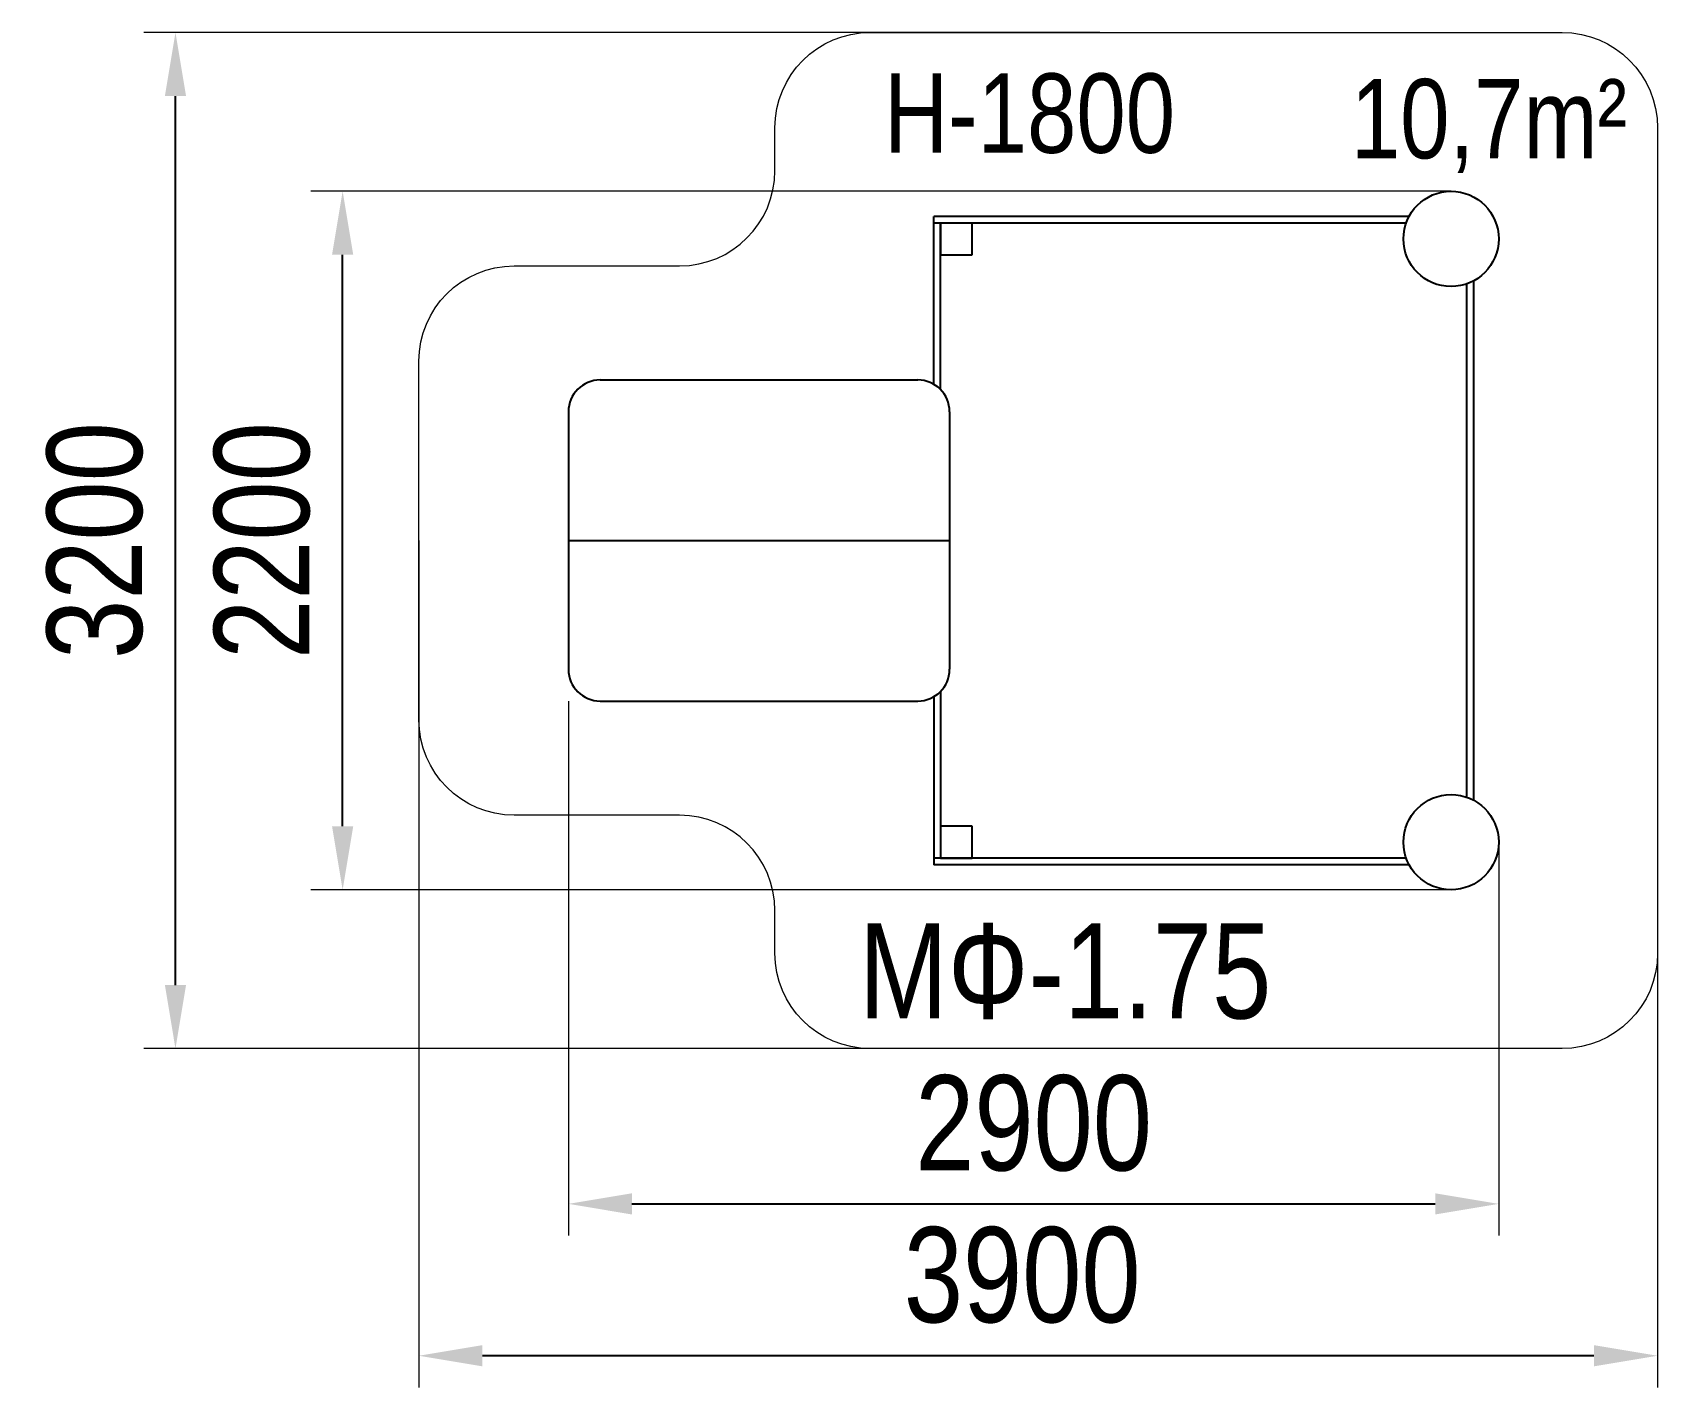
# Model space of a CAD drawing. Header units: millimetres. Extents: x -2925 to 2192, y -2566 to 1701.
import ezdxf

# ---------------------------------------------------------------- set-up
doc = ezdxf.new("R2010")
doc.units = ezdxf.units.MM
for name, color, linetype in [('DIKOM_АРТИКУЛ', 7, 'Continuous'), ('DIKOM_ЗОНА', 90, 'Continuous'), ('DIKOM_ОБЪЕКТ', 7, 'Continuous'), ('DIKOM_РАЗМЕР_ЗОНА', 7, 'Continuous'), ('DIKOM_РАЗМЕР_ОБЪЕКТА', 7, 'Continuous')]:
    doc.layers.add(name, color=color, linetype=linetype)
doc.styles.add('style1', font='arialbd.ttf', dxfattribs={"width": 0.8})
doc.dimstyles.new('1-50', dxfattribs={"dimtxt": 300, "dimasz": 200, "dimexe": 100, "dimexo": 0, "dimgap": 100, "dimtad": 1, "dimtxsty": 'style1', "dimcen": 200, "dimclrd": 7, "dimclre": 7, "dimclrt": 7, "dimadec": 1, "dimazin": 2, "dimtfac": 1, "dimtmove": 0, "dimatfit": 2, "dimfxl": 0, "dimlwd": 25, "dimlwe": 18, "dimarcsym": 0})

# ---------------------------------------------------------------- blocks, each defined once
blk = doc.blocks.new('*D0')
at = {"layer": 'Defpoints', "color": 0, "transparency": 16777216}
for p in [(-1948.3, 1201.2), (1541.8, 1201.2), (1541.8, -998.8)]:
    blk.add_point(p, dxfattribs=at)
at = {"layer": 'DIKOM_РАЗМЕР_ОБЪЕКТА', "color": 7, "lineweight": 18, "transparency": 16777216}
for p, q in [((1541.8, 1201.2), (-2048.3, 1201.2)), ((1541.8, -998.8), (-2048.3, -998.8))]:
    blk.add_line(p, q, dxfattribs=at)
at = {"layer": 'DIKOM_РАЗМЕР_ОБЪЕКТА', "color": 7, "lineweight": 25, "transparency": 16777216}
blk.add_line((-1948.3, -798.8), (-1948.3, 1001.2), dxfattribs=at)
at = {"layer": 'DIKOM_РАЗМЕР_ОБЪЕКТА', "color": 7, "transparency": 16777216}
for points in [[(-1981.6, 1001.2), (-1915, 1001.2), (-1948.3, 1201.2)], [(-1981.6, -798.8), (-1915, -798.8), (-1948.3, -998.8)]]:
    blk.add_solid(points, dxfattribs=at)
at = {"layer": 'DIKOM_РАЗМЕР_ОБЪЕКТА', "color": 7, "transparency": 16777216, "insert": (-2201.5, 101.2), "char_height": 300, "attachment_point": 5, "rotation": 90, "style": 'style1'}
blk.add_mtext('{\\fArial|b0|i0|c204|p34;2200}', dxfattribs=at)
blk = doc.blocks.new('*D1')
at = {"layer": 'Defpoints', "color": 0, "transparency": 16777216}
for p in [(-1237.2, -404.3), (1691.8, -848.8), (1691.8, -1987.9)]:
    blk.add_point(p, dxfattribs=at)
at = {"layer": 'DIKOM_РАЗМЕР_ОБЪЕКТА', "color": 7, "lineweight": 18, "transparency": 16777216}
for p, q in [((-1237.2, -404.3), (-1237.2, -2087.9)), ((1691.8, -848.8), (1691.8, -2087.9))]:
    blk.add_line(p, q, dxfattribs=at)
at = {"layer": 'DIKOM_РАЗМЕР_ОБЪЕКТА', "color": 7, "lineweight": 25, "transparency": 16777216}
blk.add_line((-1037.2, -1987.9), (1491.8, -1987.9), dxfattribs=at)
at = {"layer": 'DIKOM_РАЗМЕР_ОБЪЕКТА', "color": 7, "transparency": 16777216}
for points in [[(-1037.2, -1954.6), (-1037.2, -2021.3), (-1237.2, -1987.9)], [(1491.8, -1954.6), (1491.8, -2021.3), (1691.8, -1987.9)]]:
    blk.add_solid(points, dxfattribs=at)
at = {"layer": 'DIKOM_РАЗМЕР_ОБЪЕКТА', "color": 7, "transparency": 16777216, "insert": (227.3, -1734.8), "char_height": 300, "attachment_point": 5, "style": 'style1'}
blk.add_mtext('{\\fArial|b0|i0|c204|p34;2900}', dxfattribs=at)
blk = doc.blocks.new('*D2')
at = {"layer": 'Defpoints', "color": 0, "transparency": 16777216}
for p in [(-1708.2, 101.2), (2191.8, 101.2), (-1708.2, -2466.2)]:
    blk.add_point(p, dxfattribs=at)
at = {"layer": 'DIKOM_РАЗМЕР_ЗОНА', "color": 7, "lineweight": 18, "transparency": 16777216}
for p, q in [((-1708.2, 101.2), (-1708.2, -2566.2)), ((2191.8, 101.2), (2191.8, -2566.2))]:
    blk.add_line(p, q, dxfattribs=at)
at = {"layer": 'DIKOM_РАЗМЕР_ЗОНА', "color": 7, "lineweight": 25, "transparency": 16777216}
blk.add_line((1991.8, -2466.2), (-1508.2, -2466.2), dxfattribs=at)
at = {"layer": 'DIKOM_РАЗМЕР_ЗОНА', "color": 7, "transparency": 16777216}
for points in [[(-1508.2, -2432.9), (-1508.2, -2499.6), (-1708.2, -2466.2)], [(1991.8, -2432.9), (1991.8, -2499.6), (2191.8, -2466.2)]]:
    blk.add_solid(points, dxfattribs=at)
at = {"layer": 'DIKOM_РАЗМЕР_ЗОНА', "color": 7, "transparency": 16777216, "insert": (191.5, -2213), "char_height": 300, "attachment_point": 5, "style": 'style1'}
blk.add_mtext('{\\fArial|b0|i0|c204|p34;3900}', dxfattribs=at)
blk = doc.blocks.new('*D3')
at = {"layer": 'Defpoints', "color": 0, "transparency": 16777216}
for p in [(-2474.7, 1701.2), (436.1, 1701.2), (436.1, -1498.8)]:
    blk.add_point(p, dxfattribs=at)
at = {"layer": 'DIKOM_РАЗМЕР_ЗОНА', "color": 7, "lineweight": 18, "transparency": 16777216}
for p, q in [((436.1, 1701.2), (-2574.7, 1701.2)), ((436.1, -1498.8), (-2574.7, -1498.8))]:
    blk.add_line(p, q, dxfattribs=at)
at = {"layer": 'DIKOM_РАЗМЕР_ЗОНА', "color": 7, "lineweight": 25, "transparency": 16777216}
blk.add_line((-2474.7, -1298.8), (-2474.7, 1501.2), dxfattribs=at)
at = {"layer": 'DIKOM_РАЗМЕР_ЗОНА', "color": 7, "transparency": 16777216}
for points in [[(-2508, 1501.2), (-2441.3, 1501.2), (-2474.7, 1701.2)], [(-2508, -1298.8), (-2441.3, -1298.8), (-2474.7, -1498.8)]]:
    blk.add_solid(points, dxfattribs=at)
at = {"layer": 'DIKOM_РАЗМЕР_ЗОНА', "color": 7, "transparency": 16777216, "insert": (-2728, 101.2), "char_height": 300, "attachment_point": 5, "rotation": 90, "style": 'style1'}
blk.add_mtext('{\\fArial|b0|i0|c204|p34;3200}', dxfattribs=at)

msp = doc.modelspace()

# ---------------------------------------------------------------- linework, layer by layer
at = {"layer": 'DIKOM_ЗОНА', "color": 3, "lineweight": 15}
msp.add_lwpolyline([(2191.774, 1401.24), (2191.774, -1198.76, -0.41421356), (1891.774, -1498.76), (-287.226, -1498.76, -0.41421356), (-587.226, -1198.76), (-587.226, -1063.76, 0.41421356), (-887.226, -763.76), (-1408.226, -763.76, -0.41421356), (-1708.226, -463.76), (-1708.226, 666.24, -0.41421356), (-1408.226, 966.24), (-887.226, 966.24, 0.41421356), (-587.226, 1266.24), (-587.226, 1401.24, -0.41421356), (-287.226, 1701.24), (1891.774, 1701.24, -0.41421356)], format="xyb", close=True, dxfattribs=at)
at = {"layer": 'DIKOM_ОБЪЕКТ', "color": 7, "linetype": 'Continuous'}
for p, q in [((1409.641, 1122.24), (-87.226, 1122.24)), ((-87.226, 1101.24), (-87.226, 1122.24)), ((1400.866, 1101.24), (-87.226, 1101.24)), ((-87.226, 593.424), (-87.226, 1101.24)), ((-66.226, 577.242), (-66.226, 1101.24)), ((33.774, 1101.24), (-66.226, 1101.24)), ((-66.226, 1101.24), (-66.226, 1001.24)), ((33.774, 1001.24), (33.774, 1101.24)), ((-66.226, 1001.24), (33.774, 1001.24)), ((1591.774, -707.339), (1591.774, 910.765)), ((1612.774, 919.108), (1612.774, -716.627)), ((-1137.226, 606.821), (-137.226, 606.821)), ((-1237.226, 506.821), (-1237.226, -304.341)), ((-37.226, 506.821), (-37.226, -304.341)), ((-1237.226, 101.24), (-37.226, 101.24)), ((-1137.226, -404.341), (-137.226, -404.341)), ((-87.226, -390.944), (-87.226, -898.76)), ((-66.226, -374.761), (-66.226, -898.76)), ((33.774, -798.76), (-66.226, -798.76)), ((-66.226, -798.76), (-66.226, -898.76)), ((33.774, -898.76), (33.774, -798.76)), ((1401.242, -898.76), (-87.226, -898.76)), ((-87.226, -898.76), (-87.226, -919.76)), ((1409.641, -919.76), (-87.226, -919.76)), ((-66.226, -898.76), (33.774, -898.76))]:
    msp.add_line(p, q, dxfattribs=at)
for centre in [(1541.774, 1051.24), (1541.774, -848.76)]:
    msp.add_circle(centre, 150, dxfattribs=at)
for centre, start, end in [((-1137.226, 506.821), 90, 180), ((-137.226, 506.821), 0, 90), ((-1137.226, -304.341), 180, 270), ((-137.226, -304.341), 270, 0)]:
    msp.add_arc(centre, 100, start, end, dxfattribs=at)

# ---------------------------------------------------------------- texts
at = {"layer": 'DIKOM_АРТИКУЛ', "insert": (-322.372, -1104.043), "char_height": 300, "attachment_point": 1, "style": 'style1'}
msp.add_mtext_dynamic_manual_height_columns('{\\fArial|b0|i0|c204|p34;МФ-1.75}', width=1095.45952, gutter_width=20, heights=[0], dxfattribs=at)
at = {"layer": 'DIKOM_РАЗМЕР_ОБЪЕКТА', "insert": (-243.568, 1572.258), "char_height": 250, "width": 1481.46375, "attachment_point": 1, "style": 'style1'}
msp.add_mtext('{\\fArial|b0|i0|c204|p34;H-1800}', dxfattribs=at)
at = {"layer": 'DIKOM_РАЗМЕР_ОБЪЕКТА', "insert": (1226.244, 1554.857), "char_height": 250, "attachment_point": 1, "style": 'style1'}
msp.add_mtext_dynamic_manual_height_columns('{\\fArial|b0|i0|c204|p34;10,7m²}', width=598.03008, gutter_width=20, heights=[0], dxfattribs=at)

# ---------------------------------------------------------------- dimensions: what is measured, and where the dimension line sits
at = {"layer": 'DIKOM_РАЗМЕР_ЗОНА'}
dim = msp.add_linear_dim(base=(-2474.683, 1701.24), p1=(436.101, -1498.76), p2=(436.101, 1701.24), angle=270, text='{\\fArial|b0|i0|c204|p34;<>}', dimstyle='1-50', dxfattribs=at)
dim.commit()
dim.dimension.update_dxf_attribs({"geometry": '*D3', "text_midpoint": (-2474.683, 101.24), "dimtype": 160})
dim = msp.add_linear_dim(base=(-1708.226, -2466.235), p1=(2191.774, 101.24), p2=(-1708.226, 101.24), text='{\\fArial|b0|i0|c204|p34;<>}', dimstyle='1-50', dxfattribs=at)
dim.commit()
dim.dimension.update_dxf_attribs({"geometry": '*D2', "text_midpoint": (191.544, -2466.235), "dimtype": 160})
at = {"layer": 'DIKOM_РАЗМЕР_ОБЪЕКТА'}
dim = msp.add_linear_dim(base=(-1948.286, 1201.24), p1=(1541.774, -998.76), p2=(1541.774, 1201.24), angle=90, text='{\\fArial|b0|i0|c204|p34;<>}', dimstyle='1-50', dxfattribs=at)
dim.commit()
dim.dimension.update_dxf_attribs({"geometry": '*D0', "text_midpoint": (-1948.286, 101.24), "dimtype": 160})
dim = msp.add_linear_dim(base=(1691.774, -1987.939), p1=(-1237.226, -404.341), p2=(1691.774, -848.76), text='{\\fArial|b0|i0|c204|p34;2900}', dimstyle='1-50', dxfattribs=at)
dim.commit()
dim.dimension.update_dxf_attribs({"geometry": '*D1', "text_midpoint": (227.274, -1987.939), "dimtype": 160})

doc.saveas('drawing.dxf')
